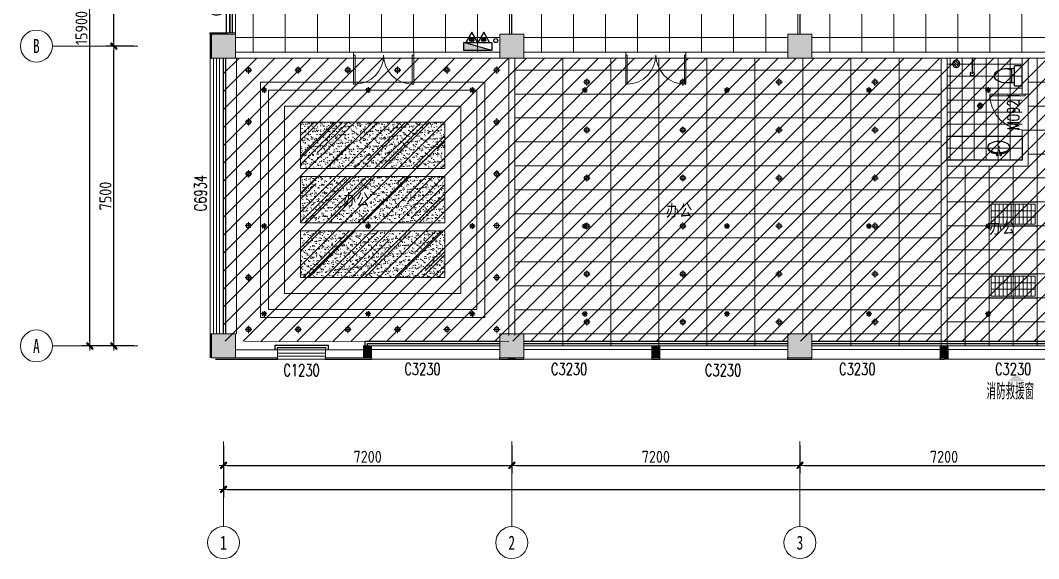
# Model space of a CAD drawing. Header units: millimetres. Extents: x 33621 to 401573, y -91663 to 133135.
# Drawn here: x 162981 to 188420, y -64228 to -50768 of the extents above; entities that cross this region are included whole.
import ezdxf
from ezdxf.enums import TextEntityAlignment as Align

# ---------------------------------------------------------------- set-up
doc = ezdxf.new("R2010")
doc.units = ezdxf.units.MM
doc.header["$LTSCALE"] = 10
doc.linetypes.add('DOTE', pattern=[2.42, 2, -0.2, 0.02, -0.2])
doc.layers.get('0').update_dxf_attribs({"color": 253})
doc.layers.get('Defpoints').update_dxf_attribs({"color": 250})
for name, color, linetype in [('3', 253, 'Continuous'), ('Dim【尺寸标注】', 253, 'Continuous'), ('EQUIP_喷头', 253, 'Continuous'), ('EQUIP_灭火器', 253, 'Continuous'), ('LATRINE', 253, 'Continuous'), ('LAYER3', 253, 'Continuous'), ('LAYER4', 253, 'Continuous'), ('LAYER5', 253, 'Continuous'), ('LVTRY', 253, 'Continuous'), ('PUB_DIM', 253, 'Continuous'), ('SURFACE', 253, 'Continuous'), ('VPIPE-消防', 253, 'Continuous'), ('Wall Solid【墙柱填充】', 253, 'Continuous'), ('WINDOW_TEXT', 253, 'Continuous'), ('家具', 253, 'Continuous'), ('水-地漏', 253, 'Continuous')]:
    doc.layers.add(name, color=color, linetype=linetype)
for name, color, linetype, lineweight in [('AXIS【轴号】', 253, 'Continuous', 0), ('COLUMN', 253, 'Continuous', 0), ('DOOR【门】', 253, 'Continuous', 0), ('DS-4BS-FINISH【墙完成线】', 253, 'Continuous', 0), ('FC-FLOOR【地材分格】', 253, 'Continuous', 0), ('PUB_HATCH', 253, 'Continuous', 0), ('RC-FIN【天花轮廓线】', 253, 'Continuous', 0), ('RC-LIGHT【天花灯具】', 253, 'Continuous', 0), ('RC-STR【天花细线】', 253, 'Continuous', 0), ('RC-Text【天花文字】', 253, 'Continuous', 0), ('TXT【平面空间文字】', 253, 'Continuous', 0), ('WALL', 253, 'Continuous', 0), ('Wall【墙体】', 253, 'Continuous', 0), ('WINDOW', 253, 'Continuous', 0), ('Xline【辅助线】', 253, 'Continuous', 0)]:
    doc.layers.add(name, color=color, linetype=linetype, lineweight=lineweight)
doc.styles.add('_TCH_WINDOW', font='SIMPLEX', dxfattribs={"bigfont": 'GBCBIG'})
doc.styles.add('CCD_DIM', font='ARCHS.SHX')
doc.styles.add('DIM_FONT', font='SIMPLEX', dxfattribs={"width": 0.7, "bigfont": 'GBCBIG'})
doc.styles.add('宋体', font='', dxfattribs={"width": 0.7})
doc.styles.add('文字', font='')
doc.styles.get('宋体').set_extended_font_data('SimSun')
doc.styles.get('文字').set_extended_font_data('SimSun')
doc.dimstyles.new('ZL_1：100', dxfattribs={"dimtxt": 3, "dimasz": 1, "dimexe": 2, "dimexo": 2, "dimgap": 0.6, "dimtad": 1, "dimdec": 0, "dimrnd": 5, "dimdsep": 46, "dimtxsty": 'CCD_DIM', "dimblk": 'WS-cj', "dimblk1": 'WS-cj', "dimblk2": 'WS-cj', "dimcen": 1, "dimclrd": 44, "dimclre": 44, "dimclrt": 2, "dimadec": 0, "dimazin": 2, "dimtfac": 1, "dimtdec": 0, "dimtix": 1, "dimtmove": 2, "dimatfit": 3, "dimldrblk": 'hl_arrow2', "dimfxl": 5, "dimfxlon": 1, "dimarcsym": 0})

# ---------------------------------------------------------------- blocks, each defined once
blk = doc.blocks.new('$WINLIB2D$00000004')
for p, q in [((-0.5, 0.5), (0.5, 0.5)), ((-0.5, 0.5), (-0.5, -0.5)), ((0.5, -0.5), (0.5, 0.5)), ((-0.5, 0.2406), (0.5, 0.2406)), ((-0.5, -0.5), (0.5, -0.5))]:
    blk.add_line(p, q)
blk = doc.blocks.new('$TCHSYS$WIN2D')
for p, q in [((-0.5, 0.5), (0.5, 0.5)), ((-0.5, 0.5), (-0.5, -0.5)), ((0.5, 0.5), (0.5, -0.5)), ((0.5, 0.1667), (-0.5, 0.1667)), ((0.5, -0.1667), (-0.5, -0.1667)), ((-0.5, -0.5), (0.5, -0.5))]:
    blk.add_line(p, q)
blk = doc.blocks.new('$WINLIB2D$00000005')
for p, q in [((-0.5, 0.5), (0.5, 0.5)), ((-0.5, 0.5), (-0.5, -0.5)), ((0.5, -0.5), (0.5, 0.5)), ((0.5, 0.167), (-0.5, 0.167)), ((0.5, 0), (-0.5, 0)), ((0.5, -0.167), (-0.5, -0.167)), ((-0.5, -0.5), (0.5, -0.5))]:
    blk.add_line(p, q)
blk = doc.blocks.new('$DorLib2D$00000002')
for p, q in [((-0.5, 0), (-0.5, 0.4875)), ((-0.475, 0.4875), (-0.5, 0.4875)), ((-0.475, 0), (-0.475, 0.4875)), ((0.475, 0), (0.475, 0.4875)), ((0.475, 0.4875), (0.5, 0.4875)), ((0.5, 0), (0.5, 0.4875)), ((-0.5, 0), (-0.475, 0)), ((0.5, 0), (0.475, 0))]:
    blk.add_line(p, q)
at = {"lineweight": 13}
for centre, start, end in [((-0.4875, 0), 0, 88.53072), ((0.4875, 0), 91.46928, 180)]:
    blk.add_arc(centre, 0.4875, start, end, dxfattribs=at)
blk = doc.blocks.new('hl_Axis-A1')
at = {"color": 150, "ltscale": 2}
blk.add_line((21.33, 0), (0, 0), dxfattribs=at)
at = {"color": 150}
blk.add_circle((25.33, 0), 4, dxfattribs=at)
at = {"color": 50, "style": '宋体', "width": 0.7}
blk.add_attdef('轴号', text='', height=3.5, dxfattribs=at).set_placement((25.33, 0), align=Align.MIDDLE_CENTER)
blk = doc.blocks.new('WS-cj')
blk.add_hatch(color=2).paths.add_polyline_path([(0.59, 0.82), (-0.82, -0.59), (-0.59, -0.82), (0.82, 0.59)])
at = {"color": 2, "linetype": 'ByBlock', "lineweight": 0}
for p, q in [((-1.1, 0), (0, 0)), ((0, 0), (1.1, 0))]:
    blk.add_line(p, q, dxfattribs=at)
at = {"color": 2}
blk.add_lwpolyline([(0.59, 0.82), (-0.82, -0.59), (-0.59, -0.82), (0.82, 0.59)], close=True, dxfattribs=at)
blk = doc.blocks.new('*D240')
at = {"layer": 'Defpoints', "color": 0, "transparency": 16777216}
for p in [(-44462, -18684), (-37262, -18684), (-37262, -19284)]:
    blk.add_point(p, dxfattribs=at)
at = {"layer": 'Dim【尺寸标注】', "color": 44, "lineweight": -2, "transparency": 16777216}
for p, q in [((-44462, -18784), (-44462, -19484)), ((-37262, -18784), (-37262, -19484)), ((-44362, -19284), (-37362, -19284))]:
    blk.add_line(p, q, dxfattribs=at)
at = {"layer": 'Dim【尺寸标注】', "color": 44, "lineweight": -2, "transparency": 16777216, "xscale": 100, "yscale": 100, "zscale": 100, "rotation": 180}
blk.add_blockref('WS-cj', (-44462, -19284), dxfattribs=at)
at = {"layer": 'Dim【尺寸标注】', "color": 44, "lineweight": -2, "transparency": 16777216, "xscale": 100, "yscale": 100, "zscale": 100}
blk.add_blockref('WS-cj', (-37262, -19284), dxfattribs=at)
at = {"layer": 'Dim【尺寸标注】', "color": 2, "transparency": 16777216, "insert": (-40862, -19071), "char_height": 300, "attachment_point": 5, "style": 'CCD_DIM'}
blk.add_mtext('7200', dxfattribs=at)
blk = doc.blocks.new('hl_arrow2')
at = {"color": 2}
blk.add_line((0, 0), (-1, 0), dxfattribs=at)
blk.add_lwpolyline([(0, 0), (-1, -1), (-1, -1), (0, 0), (-1, 1), (-1, 1)], close=True, dxfattribs=at)
blk = doc.blocks.new('*D241')
at = {"layer": 'Defpoints', "color": 0, "transparency": 16777216}
for p in [(-37262, -18684), (-30062, -18684), (-30062, -19284)]:
    blk.add_point(p, dxfattribs=at)
at = {"layer": 'Dim【尺寸标注】', "color": 44, "lineweight": -2, "transparency": 16777216}
for p, q in [((-37262, -18784), (-37262, -19484)), ((-30062, -18784), (-30062, -19484)), ((-37162, -19284), (-30162, -19284))]:
    blk.add_line(p, q, dxfattribs=at)
at = {"layer": 'Dim【尺寸标注】', "color": 44, "lineweight": -2, "transparency": 16777216, "xscale": 100, "yscale": 100, "zscale": 100, "rotation": 180}
blk.add_blockref('WS-cj', (-37262, -19284), dxfattribs=at)
at = {"layer": 'Dim【尺寸标注】', "color": 44, "lineweight": -2, "transparency": 16777216, "xscale": 100, "yscale": 100, "zscale": 100}
blk.add_blockref('WS-cj', (-30062, -19284), dxfattribs=at)
at = {"layer": 'Dim【尺寸标注】', "color": 2, "transparency": 16777216, "insert": (-33662, -19071), "char_height": 300, "attachment_point": 5, "style": 'CCD_DIM'}
blk.add_mtext('7200', dxfattribs=at)
blk = doc.blocks.new('*D242')
at = {"layer": 'Defpoints', "color": 0, "transparency": 16777216}
for p in [(-30062, -18684), (-22862, -18684), (-22862, -19284)]:
    blk.add_point(p, dxfattribs=at)
at = {"layer": 'Dim【尺寸标注】', "color": 44, "lineweight": -2, "transparency": 16777216}
for p, q in [((-30062, -18784), (-30062, -19484)), ((-22862, -18784), (-22862, -19484)), ((-29962, -19284), (-22962, -19284))]:
    blk.add_line(p, q, dxfattribs=at)
at = {"layer": 'Dim【尺寸标注】', "color": 44, "lineweight": -2, "transparency": 16777216, "xscale": 100, "yscale": 100, "zscale": 100, "rotation": 180}
blk.add_blockref('WS-cj', (-30062, -19284), dxfattribs=at)
at = {"layer": 'Dim【尺寸标注】', "color": 44, "lineweight": -2, "transparency": 16777216, "xscale": 100, "yscale": 100, "zscale": 100}
blk.add_blockref('WS-cj', (-22862, -19284), dxfattribs=at)
at = {"layer": 'Dim【尺寸标注】', "color": 2, "transparency": 16777216, "insert": (-26462, -19071), "char_height": 300, "attachment_point": 5, "style": 'CCD_DIM'}
blk.add_mtext('7200', dxfattribs=at)
blk = doc.blocks.new('*D255')
at = {"layer": 'Defpoints', "color": 0, "transparency": 16777216}
for p in [(-44462, -18684), (49138, -18684), (49138, -19884)]:
    blk.add_point(p, dxfattribs=at)
at = {"layer": 'Dim【尺寸标注】', "color": 44, "lineweight": -2, "transparency": 16777216}
for p, q in [((-44462, -19384), (-44462, -20084)), ((49138, -19384), (49138, -20084)), ((-44362, -19884), (49038, -19884))]:
    blk.add_line(p, q, dxfattribs=at)
at = {"layer": 'Dim【尺寸标注】', "color": 44, "lineweight": -2, "transparency": 16777216, "xscale": 100, "yscale": 100, "zscale": 100, "rotation": 180}
blk.add_blockref('WS-cj', (-44462, -19884), dxfattribs=at)
at = {"layer": 'Dim【尺寸标注】', "color": 44, "lineweight": -2, "transparency": 16777216, "xscale": 100, "yscale": 100, "zscale": 100}
blk.add_blockref('WS-cj', (49138, -19884), dxfattribs=at)
at = {"layer": 'Dim【尺寸标注】', "color": 2, "transparency": 16777216, "insert": (2338, -19678), "char_height": 300, "attachment_point": 5, "style": 'CCD_DIM'}
blk.add_mtext('93600', dxfattribs=at)
blk = doc.blocks.new('*D253')
at = {"layer": 'Defpoints', "color": 0, "transparency": 16777216}
for p in [(-47204, -8800), (-46604, -8800), (-46604, -16300)]:
    blk.add_point(p, dxfattribs=at)
at = {"layer": 'Dim【尺寸标注】', "color": 44, "lineweight": -2, "transparency": 16777216}
for p, q in [((-46704, -8800), (-47404, -8800)), ((-47204, -16200), (-47204, -8900)), ((-46704, -16300), (-47404, -16300))]:
    blk.add_line(p, q, dxfattribs=at)
at = {"layer": 'Dim【尺寸标注】', "color": 44, "lineweight": -2, "transparency": 16777216, "xscale": 100, "yscale": 100, "zscale": 100}
for p, rotation in [((-47204, -8800), 90), ((-47204, -16300), 270)]:
    blk.add_blockref('WS-cj', p, dxfattribs=dict(at, rotation=rotation))
at = {"layer": 'Dim【尺寸标注】', "color": 2, "transparency": 16777216, "insert": (-47411, -12550), "char_height": 300, "attachment_point": 5, "rotation": 90, "style": 'CCD_DIM'}
blk.add_mtext('7500', dxfattribs=at)
blk = doc.blocks.new('*D254')
at = {"layer": 'Defpoints', "color": 0, "transparency": 16777216}
for p in [(-47204, -400), (-46604, -400), (-46604, -8800)]:
    blk.add_point(p, dxfattribs=at)
at = {"layer": 'Dim【尺寸标注】', "color": 44, "lineweight": -2, "transparency": 16777216}
for p, q in [((-46704, -400), (-47404, -400)), ((-47204, -8700), (-47204, -500)), ((-46704, -8800), (-47404, -8800))]:
    blk.add_line(p, q, dxfattribs=at)
at = {"layer": 'Dim【尺寸标注】', "color": 44, "lineweight": -2, "transparency": 16777216, "xscale": 100, "yscale": 100, "zscale": 100}
for p, rotation in [((-47204, -400), 90), ((-47204, -8800), 270)]:
    blk.add_blockref('WS-cj', p, dxfattribs=dict(at, rotation=rotation))
at = {"layer": 'Dim【尺寸标注】', "color": 2, "transparency": 16777216, "insert": (-47417, -4600), "char_height": 300, "attachment_point": 5, "rotation": 90, "style": 'CCD_DIM'}
blk.add_mtext('8400', dxfattribs=at)
blk = doc.blocks.new('*D256')
at = {"layer": 'Defpoints', "color": 0, "transparency": 16777216}
for p in [(-47804, -400), (-46604, -400), (-46604, -16300)]:
    blk.add_point(p, dxfattribs=at)
at = {"layer": 'Dim【尺寸标注】', "color": 44, "lineweight": -2, "transparency": 16777216}
for p, q in [((-47304, -400), (-48004, -400)), ((-47804, -16200), (-47804, -500)), ((-47304, -16300), (-48004, -16300))]:
    blk.add_line(p, q, dxfattribs=at)
at = {"layer": 'Dim【尺寸标注】', "color": 44, "lineweight": -2, "transparency": 16777216, "xscale": 100, "yscale": 100, "zscale": 100}
for p, rotation in [((-47804, -400), 90), ((-47804, -16300), 270)]:
    blk.add_blockref('WS-cj', p, dxfattribs=dict(at, rotation=rotation))
at = {"layer": 'Dim【尺寸标注】', "color": 2, "transparency": 16777216, "insert": (-48011, -8350), "char_height": 300, "attachment_point": 5, "rotation": 90, "style": 'CCD_DIM'}
blk.add_mtext('15900', dxfattribs=at)
blk = doc.blocks.new('$TwtSys$00000125')
at = {"color": 9}
for p, q in [((0.57, 0), (-0.57, 0)), ((0.4, -0.4), (-0.4, 0.4)), ((-0.4, -0.4), (0.4, 0.4)), ((0, 0.57), (0, -0.57))]:
    blk.add_line(p, q, dxfattribs=at)
at = {"color": 8}
blk.add_circle((0, 0), 0.3, dxfattribs=at)
blk = doc.blocks.new('A$C22332745')
at = {"layer": 'LAYER3', "color": 181, "extrusion": (0, 0, -1)}
for centre, ratio, start_param, end_param in [((277, 214), 0.5, 4.782885, 10.934222), ((277, 195), 0.531076, 4.795815, 6.348539), ((277, 195), 0.531076, 3.076239, 4.638107)]:
    blk.add_ellipse(centre, major_axis=(-277, 0), ratio=ratio, start_param=start_param, end_param=end_param, dxfattribs=at)
at = {"layer": 'LAYER4', "color": 252}
for p, q in [((267, 148), (249, 9)), ((285, 148), (267, 148)), ((302, 9), (285, 148))]:
    blk.add_line(p, q, dxfattribs=at)
for centre in [(231, 18), (320, 18)]:
    blk.add_circle(centre, 17.9, dxfattribs=at)
at = {"layer": 'LAYER5', "color": 251}
blk.add_circle((277, 208), 16, dxfattribs=at)
blk = doc.blocks.new('A$C2CC91CCB')
at = {"color": 251, "rotation": 90}
blk.add_blockref('A$C22332745', (353, 0), dxfattribs=at)
blk = doc.blocks.new('A$C477C625D')
at = {"color": 7}
blk.add_blockref('A$C2CC91CCB', (0, 0), dxfattribs=at)
blk = doc.blocks.new('A$C4D690477')
at = {"layer": '家具', "color": 251}
blk.add_blockref('A$C477C625D', (0, 0), dxfattribs=at)
blk = doc.blocks.new('w-地漏')
at = {"layer": '水-地漏'}
for p, q in [((-57, -13), (16, 60)), ((-41, -41), (44, 44)), ((-13, -57), (60, 16))]:
    blk.add_line(p, q, dxfattribs=at)
blk.add_circle((2, 2), 60, dxfattribs=at)
blk = doc.blocks.new('$DorLib2D$00000001')
for p, q in [((0.45, 0.975), (0.5, 0.975)), ((0.45, 0), (0.45, 0.975)), ((0.5, 0), (0.5, 0.975)), ((0.5, 0), (0.45, 0))]:
    blk.add_line(p, q)
at = {"lineweight": 13}
blk.add_arc((0.475, 0), 0.975, 91.4693, 180, dxfattribs=at)
blk = doc.blocks.new('$plan$00001613')
for p, q in [((-260, -140), (-260, 140)), ((-200, 170), (-200, -170))]:
    blk.add_line(p, q)
blk.add_lwpolyline([(-430, -170), (-200, -170), (-200, -220, 0.414214), (-170, -250), (-30, -250, 0.414214), (0, -220), (0, 220, 0.414214), (-30, 250), (-170, 250, 0.414214), (-200, 220), (-200, 170), (-430, 170)], format="xyb")
for centre, radius, start, end in [((-590, 0), 110, 123.4509, 236.5491), ((-413, -227), 398, 67.4505, 126.6381), ((-413, 227), 398, 233.3619, 292.5495)]:
    blk.add_arc(centre, radius, start, end)
blk = doc.blocks.new('$lvtry$00000168')
blk.add_line((0, 0), (0, -395))
blk.add_arc((0, -395), 50, 121.0332, 58.9668)
for p in [(0, 0), (0, -223)]:
    blk.add_point(p)
blk = doc.blocks.new('长形格栅灯盘')
at = {"color": 8, "ltscale": 11}
for p, q in [((-450, 50), (-450, 550)), ((-350, 50), (-350, 550)), ((-250, 50), (-250, 550)), ((-150, 50), (-150, 550)), ((-50, 50), (-50, 550)), ((50, 50), (50, 550)), ((150, 50), (150, 550)), ((250, 50), (250, 550)), ((350, 50), (350, 550)), ((450, 50), (450, 550))]:
    blk.add_line(p, q, dxfattribs=at)
at = {"ltscale": 11}
for points in [[(600, 600), (-600, 600), (-600, 0), (600, 0)], [(550, 550), (-550, 550), (-550, 50), (550, 50)]]:
    blk.add_lwpolyline(points, close=True, dxfattribs=at)
for points in [[(550, 383), (-550, 383)], [(550, 217), (-550, 217)]]:
    blk.add_lwpolyline(points, dxfattribs=at)
blk = doc.blocks.new('防雾筒灯')
at = {"ltscale": 30}
h = blk.add_hatch(dxfattribs=at)
h.set_pattern_fill('DOTS', color=251, scale=3)
h.set_pattern_definition([(0, (-62.322, -46.6336), (2.38125, 4.7625), [0, -4.7625])])
edge = h.paths.add_edge_path()
edge.add_ellipse((0, 0), major_axis=(35.4, 35.4), ratio=1, start_angle=315, end_angle=405)
edge.add_line((0, 50), (0, 0))
edge.add_line((0, 0), (50, 0))
edge = h.paths.add_edge_path()
edge.add_line((0, 0), (-50, 0))
edge.add_ellipse((0, 0), major_axis=(35.4, 35.4), ratio=1, start_angle=495, end_angle=225)
edge.add_line((0, -50), (0, 0))
at = {"color": 251, "linetype": 'DOTE', "ltscale": 43.504693}
blk.add_line((0, 91), (0, -91), dxfattribs=at)
at = {"color": 251, "linetype": 'DOTE', "ltscale": 41.297046}
blk.add_line((86, 0), (-86, 0), dxfattribs=at)
blk.add_ellipse((0, 0), major_axis=(-42.4, 42.4), ratio=1, start_param=2.355868237233172, end_param=8.639053544412757)
at = {"color": 251}
blk.add_ellipse((0, 0), major_axis=(35.4, 35.4), ratio=1, start_param=5.49871431692557, end_param=11.78189962410516, dxfattribs=at)
blk = doc.blocks.new('圆形筒灯')
at = {"color": 251, "linetype": 'DOTE', "ltscale": 43.504693}
blk.add_line((0, 91), (0, -91), dxfattribs=at)
at = {"color": 251, "linetype": 'DOTE', "ltscale": 41.297046}
blk.add_line((86, 0), (-86, 0), dxfattribs=at)
blk.add_ellipse((0, 0), major_axis=(-42.4, 42.4), ratio=1, start_param=2.355868237233172, end_param=8.639053544412757)
at = {"color": 251}
blk.add_ellipse((0, 0), major_axis=(35.4, 35.4), ratio=1, start_param=5.49871431692557, end_param=11.78189962410516, dxfattribs=at)
blk = doc.blocks.new('$TwtSys$00000546')
h = blk.add_hatch()
h.set_pattern_fill('ANSI31', color=256, scale=200, style=0)
h.set_pattern_definition([(45, (-38543.802, -6670.83), (-17.67767, 17.67767), [])])
h.paths.add_polyline_path([(-65, 174), (65, 174), (65, 44), (-65, 44)])
for points in [[(0, 344), (-198, 0), (198, 0)], [(-65, 174), (65, 174), (65, 44), (-65, 44)]]:
    blk.add_lwpolyline(points, close=True)
blk = doc.blocks.new('海龍01163033')
at = {"color": 1}
for p, q in [((-350, -200), (-350, 0)), ((350, -200), (-350, 0)), ((-350, 0), (350, 0)), ((350, 0), (350, -200)), ((350, -200), (-350, -200))]:
    blk.add_line(p, q, dxfattribs=at)
blk.add_solid([(-350, -200), (-350, 0), (350, -200)], dxfattribs=at)
blk = doc.blocks.new('ZL_061117299')
at = {"layer": 'AXIS【轴号】'}
ref = blk.add_blockref('hl_Axis-A1', (-46604.4, -8800), dxfattribs=dict(at, xscale=100, yscale=100, zscale=100, rotation=179.9999999999999))
ref.add_attrib('轴号', 'B', dxfattribs={"layer": '0', "color": 2, "height": 350, "style": '宋体', "width": 0.7}).set_placement((-49137.7, -8800), align=Align.MIDDLE_CENTER)
ref = blk.add_blockref('hl_Axis-A1', (-46604.4, -16300), dxfattribs=dict(at, xscale=100, yscale=100, zscale=100, rotation=179.9999999999999))
ref.add_attrib('轴号', 'A', dxfattribs={"layer": '0', "color": 2, "height": 350, "style": '宋体', "width": 0.7}).set_placement((-49137.7, -16300), align=Align.MIDDLE_CENTER)
ref = blk.add_blockref('hl_Axis-A1', (-44462.3, -18683.9), dxfattribs=dict(at, xscale=100, yscale=100, zscale=100, rotation=270))
ref.add_attrib('轴号', '1', dxfattribs={"layer": '0', "color": 2, "height": 350, "style": '宋体', "width": 0.7}).set_placement((-44462.3, -21217.2), align=Align.MIDDLE_CENTER)
ref = blk.add_blockref('hl_Axis-A1', (-37262.3, -18683.9), dxfattribs=dict(at, xscale=100, yscale=100, zscale=100, rotation=270))
ref.add_attrib('轴号', '2', dxfattribs={"layer": '0', "color": 2, "height": 350, "style": '宋体', "width": 0.7}).set_placement((-37262.3, -21217.2), align=Align.MIDDLE_CENTER)
ref = blk.add_blockref('hl_Axis-A1', (-30062.3, -18683.9), dxfattribs=dict(at, xscale=100, yscale=100, zscale=100, rotation=270))
ref.add_attrib('轴号', '3', dxfattribs={"layer": '0', "color": 2, "height": 350, "style": '宋体', "width": 0.7}).set_placement((-30062.3, -21217.2), align=Align.MIDDLE_CENTER)
at = {"layer": 'Dim【尺寸标注】'}
for p1, p2, distance, picture, middle in [((-46604.4, -16300), (-46604.4, -400), 1200, '*D256', (-48010.6, -8350)), ((-46604.4, -8800), (-46604.4, -400), 600, '*D254', (-47416.9, -4600)), ((-46604.4, -16300), (-46604.4, -8800), 600, '*D253', (-47410.6, -12550)), ((-44462.3, -18683.9), (-37262.3, -18683.9), -600, '*D240', (-40862.3, -19071.4)), ((-44462.3, -18683.9), (49137.7, -18683.9), -1200, '*D255', (2337.7, -19677.6)), ((-37262.3, -18683.9), (-30062.3, -18683.9), -600, '*D241', (-33662.3, -19071.4)), ((-30062.3, -18683.9), (-22862.3, -18683.9), -600, '*D242', (-26462.3, -19071.4))]:
    dim = blk.add_aligned_dim(p1=p1, p2=p2, distance=distance, dimstyle='ZL_1：100', dxfattribs=at)
    dim.commit()
    dim.dimension.update_dxf_attribs({"geometry": picture, "text_midpoint": middle})

msp = doc.modelspace()

# ---------------------------------------------------------------- hatches: boundary and pattern name
at = {"layer": 'FC-FLOOR【地材分格】'}
h = msp.add_hatch(dxfattribs=at)
h.set_pattern_fill('_USER', color=256, scale=800, double=1, pattern_type=0)
h.set_pattern_definition([(0, (0, 0), (0, 800), []), (90, (0, 0), (-800, 5e-14), [])])
h.paths.add_polyline_path([(214931.7, -43010.6), (218156.7, -43010.6), (218156.7, -49310.6), (232781.7, -49310.6), (232781.7, -51076.7), (232556.7, -51076.7), (232556.7, -51569.3), (225956.7, -51569.3), (225956.7, -51110.6), (225356.7, -51110.6), (225356.7, -51569.3), (218756.7, -51560.6), (218756.7, -51110.6), (218156.7, -51110.6), (218156.7, -51560.6), (211556.7, -51560.6), (211556.7, -51110.6), (210956.7, -51110.6), (210956.7, -51560.6), (204356.7, -51560.6), (204356.7, -51110.6), (203756.7, -51110.6), (203756.7, -51560.6), (197156.7, -51560.6), (197156.7, -51110.6), (196556.7, -51110.6), (196556.7, -51560.6), (189956.7, -51560.6), (189956.7, -51110.6), (189356.7, -51110.6), (189356.7, -51560.6), (182756.7, -51560.6), (182756.7, -51110.6), (182156.7, -51110.6), (182156.7, -51560.6), (175556.7, -51560.6), (175556.7, -51110.6), (174956.7, -51110.6), (174956.7, -51560.6), (168356.7, -51560.6), (168356.7, -49340.6), (168356.7, -49310.6), (186131.2, -49310.6), (186131.2, -43010.6), (189356.7, -43010.6), (189356.7, -49310.6), (214931.7, -49310.6), (214931.7, -43310.6)])
at = {"layer": 'PUB_HATCH'}
for points in [[(167756.7, -51710.6), (168356.7, -51710.6), (168356.7, -51110.6), (167756.7, -51110.6)], [(174956.7, -51710.6), (175556.7, -51710.6), (175556.7, -51110.6), (174956.7, -51110.6)], [(182156.7, -51710.6), (182756.7, -51710.6), (182756.7, -51110.6), (182156.7, -51110.6)], [(167756.7, -59210.6), (168356.7, -59210.6), (168356.7, -58610.6), (167756.7, -58610.6)], [(174956.7, -59210.6), (175556.7, -59210.6), (175556.7, -58610.6), (174956.7, -58610.6)], [(182156.7, -59210.6), (182756.7, -59210.6), (182756.7, -58610.6), (182156.7, -58610.6)], [(171556.7, -59210.6), (171756.7, -59210.6), (171756.7, -58910.6), (171556.7, -58910.6)], [(178756.7, -59210.6), (178956.7, -59210.6), (178956.7, -58910.6), (178756.7, -58910.6)], [(186056.7, -58910.6), (185956.7, -58910.6), (185956.7, -59210.6), (186056.7, -59210.6)], [(186056.7, -59210.6), (186156.7, -59210.6), (186156.7, -58910.6), (186056.7, -58910.6)]]:
    msp.add_hatch(color=256, dxfattribs=at).paths.add_polyline_path(points)
at = {"layer": 'RC-LIGHT【天花灯具】'}
h = msp.add_hatch(dxfattribs=at)
h.set_pattern_fill('AR-RROOF', color=250, scale=30, angle=45)
h.paths.add_polyline_path([(169981.7, -53310.6), (173581.7, -53310.6), (173581.7, -54472.4), (169981.7, -54472.4)])
h = msp.add_hatch(dxfattribs=at)
h.set_pattern_fill('AR-SAND', color=250, scale=3)
h.paths.add_polyline_path([(169981.7, -53310.6), (173581.7, -53310.6), (173581.7, -54472.4), (169981.7, -54472.4)])
h = msp.add_hatch(dxfattribs=at)
h.set_pattern_fill('AR-RROOF', color=250, scale=30, angle=45)
h.paths.add_polyline_path([(169981.7, -54672.4), (173581.7, -54672.4), (173581.7, -55834.3), (169981.7, -55834.3)])
h = msp.add_hatch(dxfattribs=at)
h.set_pattern_fill('AR-SAND', color=250, scale=3)
h.paths.add_polyline_path([(169981.7, -54672.4), (173581.7, -54672.4), (173581.7, -55834.3), (169981.7, -55834.3)])
h = msp.add_hatch(dxfattribs=at)
h.set_pattern_fill('AR-RROOF', color=250, scale=30, angle=45)
h.paths.add_polyline_path([(169981.7, -56034.3), (173581.7, -56034.3), (173581.7, -57196.2), (169981.7, -57196.2)])
h = msp.add_hatch(dxfattribs=at)
h.set_pattern_fill('AR-SAND', color=250, scale=3)
h.paths.add_polyline_path([(169981.7, -56034.3), (173581.7, -56034.3), (173581.7, -57196.2), (169981.7, -57196.2)])
at = {"layer": 'RC-STR【天花细线】'}
h = msp.add_hatch(dxfattribs=at)
h.set_pattern_fill('矩形600X1200', color=8, angle=90, pattern_type=2)
h.set_pattern_definition([(90, (182531.7, -55010.6), (-1200, 7e-14), []), (180, (182531.74, -55010.56), (-7e-14, -600), [])])
h.paths.add_polyline_path([(175331.7, -51710.6), (185981.7, -51710.6), (185981.7, -58910.6), (182756.7, -58910.6), (182756.7, -58610.6), (182156.7, -58610.6), (182156.7, -58910.6), (175556.7, -58910.6), (175556.7, -58610.6), (175331.7, -58610.6)])
h = msp.add_hatch(dxfattribs=at)
h.set_pattern_fill('_USER', color=8, scale=600, double=1, pattern_type=0)
h.set_pattern_definition([(0, (189581.74, -51710.56), (0, 600), []), (90, (189581.74, -51710.56), (-600, 4e-14), [])])
h.paths.add_polyline_path([(189581.7, -51710.6), (188156.7, -51710.6), (188156.7, -54410.6), (186131.7, -54410.6), (186131.7, -58910.6), (189356.7, -58910.6), (189356.7, -58610.6), (189581.7, -58610.6)], flags=17)
h = msp.add_hatch(dxfattribs=at)
h.set_pattern_fill('_USER', color=8, scale=300, double=1, pattern_type=0)
h.set_pattern_definition([(0, (188006.74, -54260.56), (0, 300), []), (90, (188006.74, -54260.56), (-300, 2e-14), [])])
h.paths.add_polyline_path([(186131.7, -51710.6), (188006.7, -51710.6), (188006.7, -54260.6), (186131.7, -54260.6)])
at = {"layer": 'Xline【辅助线】'}
h = msp.add_hatch(dxfattribs=at)
h.set_pattern_fill('ANSI31', color=256, scale=100)
h.set_pattern_definition([(45, (335208.85, -5280.76), (-224.5064, 224.5064), [])])
h.paths.add_polyline_path([(168056.7, -51710.6), (168056.7, -58790.6), (207581.7, -58790.6), (207581.7, -51710.6)])

# ---------------------------------------------------------------- linework, layer by layer
at = {"layer": '3'}
for p, q in [((168056.7, -58610.6), (168056.7, -51710.6)), ((168116.7, -58610.6), (168116.7, -51710.6))]:
    msp.add_line(p, q, dxfattribs=at)
for points in [[(169346.7, -59010.6), (169346.7, -58890.6), (170666.7, -58890.6), (170666.7, -59010.6)], [(169406.7, -59010.6), (169406.7, -58950.6), (170606.7, -58950.6), (170606.7, -59010.6)], [(171596.7, -58910.6), (171596.7, -58790.6), (174956.7, -58790.6)], [(171656.7, -58910.6), (171656.7, -58850.6), (174956.7, -58850.6)], [(175556.7, -58790.6), (182156.7, -58790.6)], [(175556.7, -58850.6), (182156.7, -58850.6)], [(182756.7, -58790.6), (189356.7, -58790.6)], [(182756.7, -58850.6), (189356.7, -58850.6)]]:
    msp.add_lwpolyline(points, dxfattribs=at)
at = {"layer": 'COLUMN'}
for p, q in [((168356.7, -51110.6), (167756.7, -51110.6)), ((167756.7, -51110.6), (167756.7, -51710.6)), ((168356.7, -51710.6), (168356.7, -51110.6)), ((175556.7, -51110.6), (174956.7, -51110.6)), ((174956.7, -51110.6), (174956.7, -51710.6)), ((175556.7, -51710.6), (175556.7, -51110.6)), ((182756.7, -51110.6), (182156.7, -51110.6)), ((182156.7, -51110.6), (182156.7, -51710.6)), ((182756.7, -51710.6), (182756.7, -51110.6)), ((167756.7, -51710.6), (168356.7, -51710.6)), ((174956.7, -51710.6), (175556.7, -51710.6)), ((182156.7, -51710.6), (182756.7, -51710.6)), ((168356.7, -58610.6), (167756.7, -58610.6)), ((167756.7, -58610.6), (167756.7, -59210.6)), ((168356.7, -59210.6), (168356.7, -58610.6)), ((175556.7, -58610.6), (174956.7, -58610.6)), ((174956.7, -58610.6), (174956.7, -58910.6)), ((175556.7, -58910.6), (175556.7, -58610.6)), ((182756.7, -58610.6), (182156.7, -58610.6)), ((182156.7, -58610.6), (182156.7, -58910.6)), ((182756.7, -58910.6), (182756.7, -58610.6)), ((167756.7, -59210.6), (168356.7, -59210.6)), ((174956.7, -59210.6), (175556.7, -59210.6)), ((182156.7, -59210.6), (182756.7, -59210.6))]:
    msp.add_line(p, q, dxfattribs=at)
at = {"layer": 'DS-4BS-FINISH【墙完成线】'}
for points in [[(189356.7, -51560.6), (182756.7, -51560.6), (182756.7, -51110.6), (182156.7, -51110.6), (182156.7, -51560.6), (175556.7, -51560.6), (175556.7, -51110.6), (174956.7, -51110.6), (174956.7, -51560.6), (168356.7, -51560.6), (168356.7, -49340.6), (168356.7, -49310.6), (186131.2, -49310.6), (186131.2, -43010.6), (189356.7, -43010.6)], [(175331.7, -51710.6), (185981.7, -51710.6), (185981.7, -58910.6), (182756.7, -58910.6), (182756.7, -58610.6), (182156.7, -58610.6), (182156.7, -58910.6), (175556.7, -58910.6), (175556.7, -58610.6), (175331.7, -58610.6), (175331.7, -51710.6)]]:
    msp.add_lwpolyline(points, dxfattribs=at)
at = {"layer": 'LATRINE'}
msp.add_lwpolyline([(186131.7, -53660.6), (188006.7, -53660.6), (188006.7, -54260.6), (186131.7, -54260.6)], close=True, dxfattribs=at)
at = {"layer": 'LVTRY'}
for p, q in [((167726.7, -51080.6), (168126.7, -51080.6)), ((167726.7, -51110.6), (167726.7, -51080.6))]:
    msp.add_line(p, q, dxfattribs=at)
at = {"layer": 'RC-FIN【天花轮廓线】'}
for points in [[(171307.3, -51560.6), (172807.3, -51560.6), (172807.3, -51710.6), (171307.3, -51710.6)], [(178106.7, -51560.6), (179606.7, -51560.6), (179606.7, -51710.6), (178106.7, -51710.6)]]:
    msp.add_lwpolyline(points, close=True, dxfattribs=at)
at = {"layer": 'RC-FIN【天花轮廓线】', "color": 8}
for points in [[(168381.7, -51710.6), (168381.7, -58610.6)], [(168581.7, -58810.6), (175181.7, -58796.2)]]:
    msp.add_lwpolyline(points, dxfattribs=at)
for points in [[(174581.7, -58196.2), (168981.7, -58196.2), (168981.7, -52310.6), (174581.7, -52310.6)], [(174381.7, -57996.2), (169181.7, -57996.2), (169181.7, -52510.6), (174381.7, -52510.6)], [(173981.7, -57596.2), (169581.7, -57596.2), (169581.7, -52910.6), (173981.7, -52910.6)], [(169981.7, -53310.6), (173581.7, -53310.6), (173581.7, -54472.4), (169981.7, -54472.4)], [(169981.7, -54672.4), (173581.7, -54672.4), (173581.7, -55834.3), (169981.7, -55834.3)], [(169981.7, -56034.3), (173581.7, -56034.3), (173581.7, -57196.2), (169981.7, -57196.2)]]:
    msp.add_lwpolyline(points, close=True, dxfattribs=at)
at = {"layer": 'RC-STR【天花细线】'}
for points in [[(175251.7, -49310.6), (175261.7, -49310.6), (175261.7, -51110.6), (175251.7, -51110.6)], [(182451.7, -49310.6), (182461.7, -49310.6), (182461.7, -51110.6), (182451.7, -51110.6)]]:
    msp.add_lwpolyline(points, close=True, dxfattribs=at)
at = {"layer": 'SURFACE'}
for p, q in [((168126.7, -49370.6), (168126.7, -51110.6)), ((167726.7, -51110.6), (167726.7, -51710.6)), ((167726.7, -51710.6), (167756.7, -51710.6)), ((167726.7, -58610.6), (167756.7, -58610.6)), ((167726.7, -58610.6), (167726.7, -59210.6)), ((167856.7, -59240.6), (169406.7, -59240.6)), ((169406.7, -59240.6), (169406.7, -59210.6)), ((170606.7, -59240.6), (170606.7, -59210.6)), ((170606.7, -59240.6), (171556.7, -59240.6)), ((171556.7, -59240.6), (171756.7, -59240.6)), ((171756.7, -59240.6), (171756.7, -59210.6)), ((174956.7, -59240.6), (174956.7, -59210.6)), ((174956.7, -59240.6), (175256.7, -59240.6)), ((175256.7, -59240.6), (175556.7, -59240.6)), ((175556.7, -59240.6), (175556.7, -59210.6)), ((178756.7, -59240.6), (178756.7, -59210.6)), ((178756.7, -59240.6), (178956.7, -59240.6)), ((178956.7, -59240.6), (178956.7, -59210.6)), ((182156.7, -59240.6), (182156.7, -59210.6)), ((182156.7, -59240.6), (182456.7, -59240.6)), ((182456.7, -59240.6), (182756.7, -59240.6)), ((182756.7, -59240.6), (182756.7, -59210.6)), ((185956.7, -59240.6), (185956.7, -59210.6)), ((185956.7, -59240.6), (186056.7, -59240.6)), ((186156.7, -59240.6), (186056.7, -59240.6)), ((186156.7, -59240.6), (186156.7, -59210.6))]:
    msp.add_line(p, q, dxfattribs=at)
at = {"layer": 'VPIPE-消防'}
msp.add_circle((174857.9, -51275.6), 50, dxfattribs=at)
at = {"layer": 'WALL'}
for p, q in [((168356.7, -51080.6), (168156.7, -51080.6)), ((168156.7, -51080.6), (168156.7, -51110.6)), ((168356.7, -51110.6), (168356.7, -51080.6)), ((169406.7, -59010.6), (168356.7, -59010.6)), ((169406.7, -59210.6), (169406.7, -59010.6)), ((171556.7, -59010.6), (170606.7, -59010.6)), ((170606.7, -59010.6), (170606.7, -59210.6)), ((171756.7, -58910.6), (171556.7, -58910.6)), ((171556.7, -58910.6), (171556.7, -59210.6)), ((171756.7, -59210.6), (171756.7, -58910.6)), ((178956.7, -58910.6), (178756.7, -58910.6)), ((178756.7, -58910.6), (178756.7, -59210.6)), ((178956.7, -59210.6), (178956.7, -58910.6)), ((186056.7, -58910.6), (185956.7, -58910.6)), ((185956.7, -58910.6), (185956.7, -59210.6)), ((186156.7, -58910.6), (186056.7, -58910.6)), ((186156.7, -59210.6), (186156.7, -58910.6)), ((168356.7, -59210.6), (169406.7, -59210.6)), ((170606.7, -59210.6), (171556.7, -59210.6)), ((171556.7, -59210.6), (171756.7, -59210.6)), ((178756.7, -59210.6), (178956.7, -59210.6)), ((185956.7, -59210.6), (186056.7, -59210.6)), ((186056.7, -59210.6), (186156.7, -59210.6))]:
    msp.add_line(p, q, dxfattribs=at)
at = {"layer": 'Wall Solid【墙柱填充】', "color": 1}
msp.add_solid([(188068.3, -59791.9), (187860.7, -59612.8), (187653.1, -59791.9), (187860.7, -59612.8)], dxfattribs=at)
at = {"layer": 'Wall【墙体】', "color": 9}
for p, q in [((171307.3, -51560.6), (168356.7, -51560.6)), ((171307.3, -51710.6), (171307.3, -51560.6)), ((174956.7, -51560.6), (172807.3, -51560.6)), ((172807.3, -51560.6), (172807.3, -51710.6)), ((178106.7, -51560.6), (175556.7, -51560.6)), ((178106.7, -51710.6), (178106.7, -51560.6)), ((182156.7, -51560.6), (179606.7, -51560.6)), ((179606.7, -51560.6), (179606.7, -51710.6)), ((182756.7, -51560.6), (189356.7, -51560.6)), ((168356.7, -51710.6), (171307.3, -51710.6)), ((172807.3, -51710.6), (174956.7, -51710.6)), ((175181.7, -51710.6), (175181.7, -58644.4)), ((175331.7, -51710.6), (175331.7, -58644.4)), ((175556.7, -51710.6), (178106.7, -51710.6)), ((179606.7, -51710.6), (182156.7, -51710.6)), ((182756.7, -51710.6), (189356.7, -51710.6)), ((185981.7, -51710.6), (185981.7, -54335.6)), ((185981.7, -51744.4), (185981.7, -58910.6)), ((186131.7, -51710.6), (186131.7, -58910.6)), ((186131.7, -51710.6), (186131.7, -54260.6)), ((186131.7, -51710.6), (188006.7, -51710.6)), ((188006.7, -51710.6), (188006.7, -52610.6)), ((188156.7, -52610.6), (188156.7, -51710.6)), ((188006.7, -52610.6), (188156.7, -52610.6)), ((188156.7, -53510.6), (188006.7, -53510.6)), ((188006.7, -53510.6), (188006.7, -54260.6)), ((188156.7, -54410.6), (188156.7, -53510.6)), ((186131.7, -54260.6), (188006.7, -54260.6)), ((186131.7, -54410.6), (188156.7, -54410.6)), ((175181.7, -59210.6), (175181.7, -59221.6)), ((175331.7, -59221.6), (175181.7, -59221.6)), ((175331.7, -59210.6), (175331.7, -59221.6))]:
    msp.add_line(p, q, dxfattribs=at)
at = {"layer": 'WINDOW'}
msp.add_line((188156.7, -52610.6), (188156.7, -53510.6), dxfattribs=at)

# ---------------------------------------------------------------- block references
msp.add_blockref('海龍01163033', (174407.9, -51325.6))
at = {"layer": 'DOOR【门】', "xscale": -1500, "yscale": -1500, "zscale": -1500}
for p in [(172057.3, -51635.6), (178856.7, -51635.6)]:
    msp.add_blockref('$DorLib2D$00000002', p, dxfattribs=at)
at = {"layer": 'DOOR【门】'}
ref = msp.add_blockref('$DorLib2D$00000001', (188081.7, -53060.6), dxfattribs=dict(at, xscale=-900, yscale=-900, zscale=-900, rotation=270.0000000000025))
ref.add_attrib('A', 'M0921', (187937.4, -53505.6), dxfattribs={"layer": 'WINDOW_TEXT', "height": 297.5, "rotation": 90, "style": '_TCH_WINDOW', "width": 0.705882})
at = {"layer": 'EQUIP_喷头', "xscale": 125, "yscale": 125, "zscale": 125}
for p in [(169069.2, -52510.6), (171669.2, -52510.6), (174269.2, -52510.6), (177081.7, -52510.6), (180631.7, -52510.6), (184181.7, -52510.6), (187156.7, -52510.6), (169069.2, -55910.6), (171669.2, -55910.6), (174269.2, -55910.6), (177081.7, -55910.6), (180631.7, -55910.6), (184181.7, -55910.6), (187156.7, -55910.6), (169069.2, -58110.6), (171669.2, -58110.6), (174269.2, -58110.6), (177081.7, -58110.6), (180631.7, -58110.6), (184181.7, -58110.6), (187156.7, -58110.6)]:
    msp.add_blockref('$TwtSys$00000125', p, dxfattribs=at)
at = {"layer": 'EQUIP_灭火器', "xscale": 0.75, "yscale": 0.75, "zscale": 0.75}
for p in [(174259.1, -51325.6), (174556.7, -51325.6)]:
    msp.add_blockref('$TwtSys$00000546', p, dxfattribs=at)
at = {"layer": 'LVTRY', "yscale": -1, "rotation": 180}
msp.add_blockref('$lvtry$00000168', (186762, -51710.6), dxfattribs=at)
at = {"layer": 'LVTRY'}
msp.add_blockref('$plan$00001613', (188006.7, -52154.5), dxfattribs=at)
at = {"layer": 'PUB_DIM'}
msp.add_blockref('ZL_061117299', (212519, -42610.6), dxfattribs=at)
at = {"layer": 'RC-LIGHT【天花灯具】', "xscale": -1, "rotation": 180}
for p in [(168681.7, -52010.6), (169921.7, -52010.6), (171161.7, -52010.6), (172401.7, -52010.6), (173641.7, -52010.6), (177131.7, -52310.6), (179531.7, -52310.6), (181931.7, -52310.6), (184331.7, -52310.6), (168681.7, -53307.7), (177131.7, -53510.6), (179531.7, -53510.6), (181931.7, -53510.6), (184331.7, -53510.6), (168681.7, -54604.8), (177131.7, -54710.6), (179531.7, -54710.6), (181931.7, -54710.6), (184331.7, -54710.6), (168681.7, -55901.9), (177131.7, -55910.6), (179531.7, -55910.6), (181931.7, -55910.6), (184331.7, -55910.6), (168681.7, -57199), (177131.7, -57110.6), (179531.7, -57110.6), (181931.7, -57110.6), (184331.7, -57110.6), (177131.7, -58310.6), (179531.7, -58310.6), (181931.7, -58310.6), (184331.7, -58310.6)]:
    msp.add_blockref('圆形筒灯', p, dxfattribs=at)
at = {"layer": 'RC-LIGHT【天花灯具】', "rotation": 180}
for p in [(174881.7, -52010.6), (174881.7, -53307.7), (174881.7, -54604.8), (174881.7, -55901.9), (174881.7, -57199)]:
    msp.add_blockref('圆形筒灯', p, dxfattribs=at)
at = {"layer": 'RC-LIGHT【天花灯具】', "xscale": -1}
for name, p in [('防雾筒灯', (186960.6, -52906.1)), ('长形格栅灯盘', (187781.7, -55910.6)), ('长形格栅灯盘', (187781.7, -57710.6)), ('圆形筒灯', (174881.7, -58496.2))]:
    msp.add_blockref(name, p, dxfattribs=at)
at = {"layer": 'RC-LIGHT【天花灯具】'}
for p in [(168681.7, -58496.2), (169921.7, -58496.2), (171161.7, -58496.2), (172401.7, -58496.2), (173641.7, -58496.2)]:
    msp.add_blockref('圆形筒灯', p, dxfattribs=at)
at = {"layer": 'WINDOW'}
ref = msp.add_blockref('$WINLIB2D$00000005', (168241.7, -50210.6), dxfattribs=dict(at, xscale=1740, yscale=230, zscale=1740, rotation=270))
ref.add_attrib('A', 'C1727', (168030.5, -50654.3), dxfattribs={"layer": 'WINDOW_TEXT', "height": 297.5, "rotation": 90, "style": '_TCH_WINDOW', "width": 0.705882})
ref = msp.add_blockref('$TCHSYS$WIN2D', (167841.7, -55160.6), dxfattribs=dict(at, xscale=6900, yscale=230, zscale=6900, rotation=270))
ref.add_attrib('A', 'C6934', (167630.5, -55543.3), dxfattribs={"layer": 'WINDOW_TEXT', "height": 297.5, "rotation": 90, "style": '_TCH_WINDOW', "width": 0.705882})
ref = msp.add_blockref('$TCHSYS$WIN2D', (170006.7, -59125.6), dxfattribs=dict(at, xscale=1200, yscale=230, zscale=1200))
ref.add_attrib('A', 'C1230', (169551.7, -59664.3), dxfattribs={"layer": 'WINDOW_TEXT', "height": 297.5, "style": '_TCH_WINDOW', "width": 0.705882})
ref = msp.add_blockref('$WINLIB2D$00000004', (173356.7, -59075.6), dxfattribs=dict(at, xscale=3200, yscale=330, zscale=3200))
ref.add_attrib('A', 'C3230', (172572, -59634.3), dxfattribs={"layer": 'WINDOW_TEXT', "height": 297.5, "style": '_TCH_WINDOW', "width": 0.705882})
ref = msp.add_blockref('$WINLIB2D$00000004', (177156.7, -59075.6), dxfattribs=dict(at, xscale=3200, yscale=330, zscale=3200))
ref.add_attrib('A', 'C3230', (176235.5, -59634.3), dxfattribs={"layer": 'WINDOW_TEXT', "height": 297.5, "style": '_TCH_WINDOW', "width": 0.705882})
ref = msp.add_blockref('$WINLIB2D$00000004', (180556.7, -59075.6), dxfattribs=dict(at, xscale=3200, yscale=330, zscale=3200))
ref.add_attrib('A', 'C3230', (180081.7, -59664.3), dxfattribs={"layer": 'WINDOW_TEXT', "height": 297.5, "style": '_TCH_WINDOW', "width": 0.705882})
ref = msp.add_blockref('$WINLIB2D$00000004', (184356.7, -59075.6), dxfattribs=dict(at, xscale=3200, yscale=330, zscale=3200))
ref.add_attrib('A', 'C3230', (183435.5, -59634.3), dxfattribs={"layer": 'WINDOW_TEXT', "height": 297.5, "style": '_TCH_WINDOW', "width": 0.705882})
ref = msp.add_blockref('$WINLIB2D$00000004', (187756.7, -59075.6), dxfattribs=dict(at, xscale=3200, yscale=-330, zscale=3200, rotation=180))
ref.add_attrib('A', 'C3230', (187329.1, -59634.3), dxfattribs={"layer": 'WINDOW_TEXT', "height": 297.5, "style": '_TCH_WINDOW', "width": 0.705882})
at = {"layer": '家具', "color": 251, "xscale": -1, "rotation": 90}
msp.add_blockref('A$C4D690477', (187701.5, -53796.9), dxfattribs=at)
at = {"layer": '水-地漏', "xscale": -1.5, "yscale": 1.5, "zscale": 1.5}
msp.add_blockref('w-地漏', (186361.7, -51860.6), dxfattribs=at)

# ---------------------------------------------------------------- texts
at = {"layer": 'RC-Text【天花文字】', "style": '文字', "width": 0.8}
for p in [(171042.3, -55399.6), (179112.6, -55673.7), (187182.9, -56104.4)]:
    msp.add_text('办公', height=300, dxfattribs=at).set_placement(p)
at = {"layer": 'TXT【平面空间文字】', "color": 1, "insert": (188308.3, -60247.7), "char_height": 400, "width": 7488.412, "attachment_point": 9, "style": 'DIM_FONT'}
msp.add_mtext('消防救援窗', dxfattribs=at)

doc.saveas('drawing.dxf')
